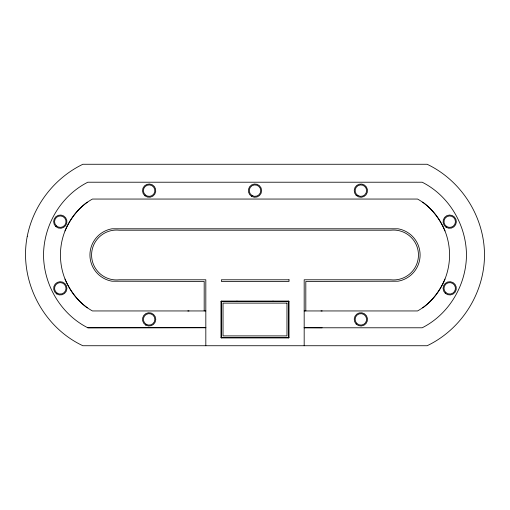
<?xml version="1.0" encoding="UTF-8"?>
<svg xmlns="http://www.w3.org/2000/svg" width="510" height="510" viewBox="0 0 510 510"><rect width="100%" height="100%" fill="white"/><g stroke="black" fill="none" stroke-linecap="round" stroke-linejoin="round"><path stroke-width="0.76" d="M65.012 230.953C70.635 217.897 79.866 205.989 92.444 199.053L417.556 199.053C430.134 205.989 439.365 217.897 444.988 230.953M444.988 279.046C439.365 292.102 430.134 304.011 417.556 310.947L304.177 310.947M220.983 301.474L221.397 301.066L288.603 301.066L289.017 301.474L289.017 337.537L288.603 337.945L221.397 337.945L220.983 337.537L220.983 301.474L289.017 301.474M187.833 310.947L188.987 310.947M205.823 310.947L92.444 310.947C79.866 304.011 70.635 292.102 65.012 279.046M87.816 327.783L205.823 327.7L87.816 327.783C60.919 314.236 43.688 284.956 43.535 255C43.688 225.044 60.919 195.763 87.816 182.217L422.184 182.217C449.081 195.763 466.312 225.044 466.465 255C466.312 284.956 449.081 314.236 422.184 327.783L304.177 327.783M220.983 337.537L289.017 337.537M321.013 310.947L322.167 310.947M304.177 327.7L322.129 327.783M305.815 310.947L305.815 281.424L398.029 281.208A26.596 26.596 0 0 0 398.029 228.792L112.009 228.792A26.596 26.596 0 0 0 112.009 281.208L204.185 281.424L204.185 310.947M304.177 345.735L304.177 279.786L390.794 279.792A24.939 24.939 0 0 0 418.455 255A24.939 24.939 0 0 0 390.794 230.208L119.251 230.208A24.939 24.939 0 0 0 91.583 255A24.939 24.939 0 0 0 119.251 279.792L205.823 279.786L205.823 345.735M288.603 301.066L288.603 337.945M273.022 301.066L273.022 301.474M236.978 301.066L236.978 301.474M221.397 301.066L221.397 337.945M87.293 307.881A65.497 65.497 0 0 1 87.293 202.119M422.707 202.119A65.497 65.497 0 0 1 422.707 307.881M27.266 236.232C18.698 279.964 42.508 326.853 82.875 345.735L427.125 345.735C461.467 329.383 484.455 293.033 484.5 255C484.455 216.967 461.467 180.616 427.125 164.265L82.875 164.265C54.411 178.035 33.405 205.218 27.266 236.232M289.017 279.786L221.397 279.786L221.397 281.424L289.017 281.424L289.017 279.786M286.964 303.112L223.036 303.112L223.036 335.899L286.964 335.899L286.964 303.112M56.661 293.907A6.649 6.649 0 0 0 66.925 288.692A6.649 6.649 0 0 0 57.279 282.406A6.649 6.649 0 0 0 56.661 293.907M55.845 226.612A6.649 6.649 0 0 0 66.791 223.036A6.649 6.649 0 0 0 58.229 215.347A6.649 6.649 0 0 0 55.845 226.612M144.955 195.802A6.649 6.649 0 0 0 155.703 191.677A6.649 6.649 0 0 0 146.752 184.429A6.649 6.649 0 0 0 144.955 195.802M145.809 325.125A6.649 6.649 0 0 0 155.779 319.368A6.649 6.649 0 0 0 145.809 313.612A6.649 6.649 0 0 0 145.809 325.125M251.679 196.395A6.649 6.649 0 0 0 261.649 190.638A6.649 6.649 0 0 0 251.679 184.881A6.649 6.649 0 0 0 251.679 196.395M356.165 195.336A6.649 6.649 0 0 0 367.283 192.359A6.649 6.649 0 0 0 359.142 184.218A6.649 6.649 0 0 0 356.165 195.336M446.084 227.237A6.649 6.649 0 0 0 456.348 222.022A6.649 6.649 0 0 0 446.703 215.736A6.649 6.649 0 0 0 446.084 227.237M445.268 293.282A6.649 6.649 0 0 0 456.214 289.705A6.649 6.649 0 0 0 447.646 282.017A6.649 6.649 0 0 0 445.268 293.282M356.165 324.067A6.649 6.649 0 0 0 367.283 321.09A6.649 6.649 0 0 0 359.142 312.949A6.649 6.649 0 0 0 356.165 324.067M146.268 324.334A5.737 5.737 0 0 0 154.874 319.368A5.737 5.737 0 0 0 146.268 314.396A5.737 5.737 0 0 0 146.268 324.334M57.158 293.142A5.737 5.737 0 0 0 66.019 288.641A5.737 5.737 0 0 0 57.694 283.222A5.737 5.737 0 0 0 57.158 293.142M56.457 225.936A5.737 5.737 0 0 0 65.905 222.851A5.737 5.737 0 0 0 58.51 216.208A5.737 5.737 0 0 0 56.457 225.936M145.522 195.094A5.737 5.737 0 0 0 154.804 191.53A5.737 5.737 0 0 0 147.078 185.277A5.737 5.737 0 0 0 145.522 195.094M252.131 195.604A5.737 5.737 0 0 0 260.737 190.638A5.737 5.737 0 0 0 252.131 185.665A5.737 5.737 0 0 0 252.131 195.604M357.994 195.604A5.737 5.737 0 0 0 366.601 190.638A5.737 5.737 0 0 0 357.994 185.665A5.737 5.737 0 0 0 357.994 195.604M446.581 226.472A5.737 5.737 0 0 0 455.443 221.971A5.737 5.737 0 0 0 447.111 216.552A5.737 5.737 0 0 0 446.581 226.472M445.88 292.606A5.737 5.737 0 0 0 455.322 289.521A5.737 5.737 0 0 0 447.933 282.878A5.737 5.737 0 0 0 445.88 292.606M356.809 323.423A5.737 5.737 0 0 0 366.409 320.854A5.737 5.737 0 0 0 359.378 313.828A5.737 5.737 0 0 0 356.809 323.423"/></g></svg>
